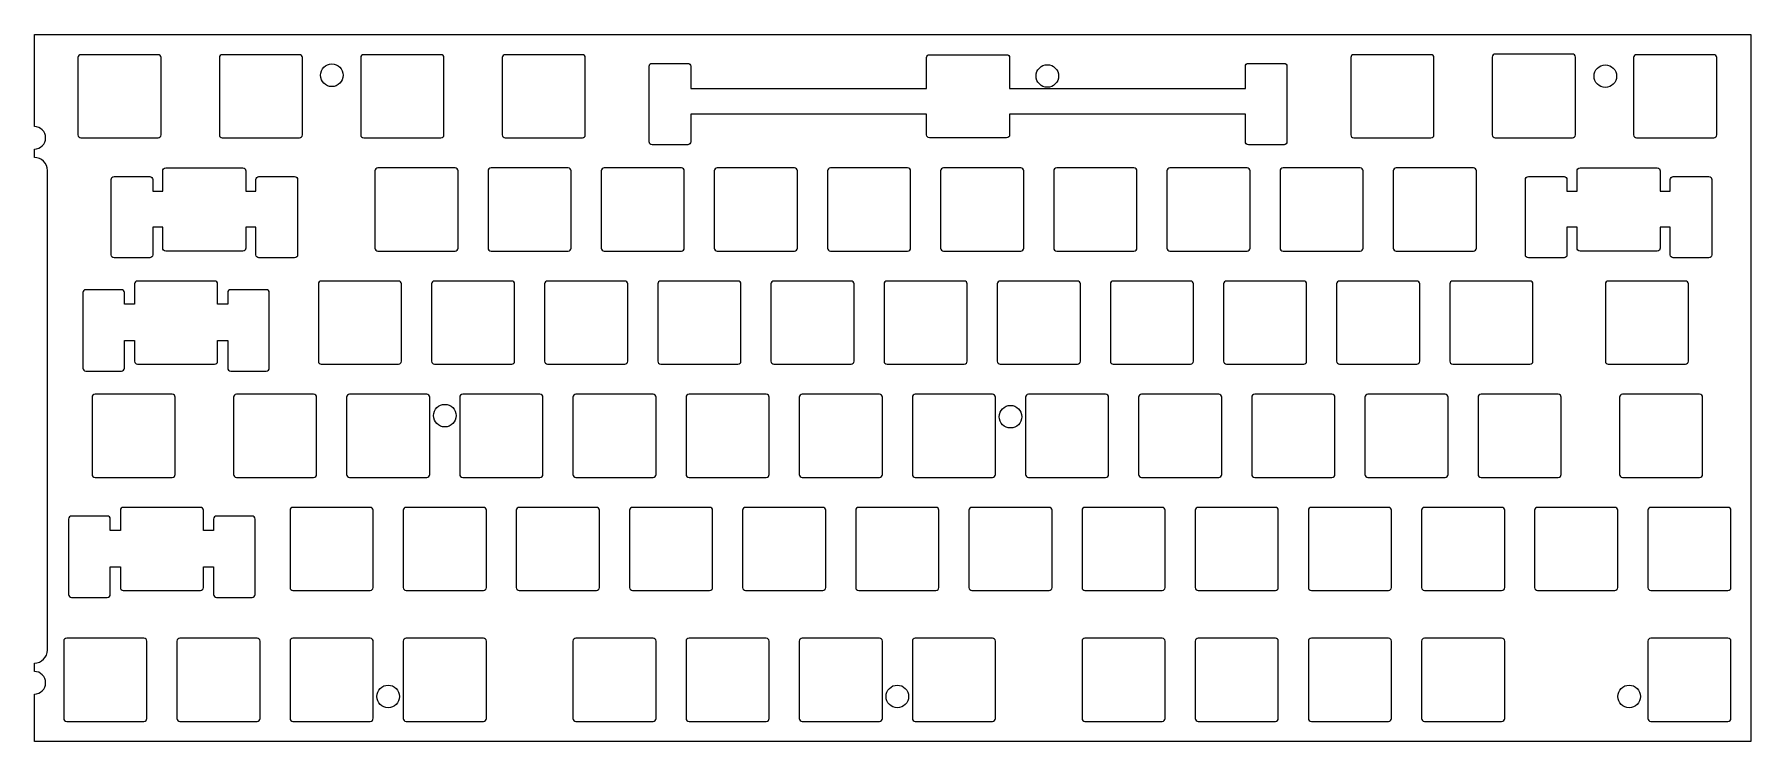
# Model space of a CAD drawing. Header units: millimetres. Extents: x -288 to 1, y 1 to 120.
import ezdxf

# ---------------------------------------------------------------- set-up
doc = ezdxf.new("R2010")
doc.units = ezdxf.units.MM
doc.layers.get('0').update_dxf_attribs({"linetype": 'CONTINUOUS'})

msp = doc.modelspace()

# ---------------------------------------------------------------- linework, layer by layer
for points in [[(-288.18, 100.64, 1), (-288.18, 104.44), (-288.18, 119.96), (0.8, 119.96), (0.8, 0.9), (-288.18, 0.9), (-288.18, 8.92, 1), (-288.18, 12.72), (-288.18, 14.12, 0.414214), (-285.98, 16.32), (-285.98, 97.04, 0.414216), (-288.18, 99.24)], [(-267.34, 102.54, 0.414214), (-266.84, 103.04), (-266.84, 116.04, 0.414214), (-267.34, 116.54), (-280.34, 116.54, 0.414214), (-280.84, 116.04), (-280.84, 103.04, 0.414214), (-280.34, 102.54)], [(-243.53, 102.54, 0.414214), (-243.03, 103.04), (-243.03, 116.04, 0.414214), (-243.53, 116.54), (-256.53, 116.54, 0.414214), (-257.03, 116.04), (-257.03, 103.04, 0.414214), (-256.53, 102.54)], [(-219.72, 102.54, 0.414214), (-219.22, 103.04), (-219.22, 116.04, 0.414214), (-219.72, 116.54), (-232.72, 116.54, 0.414214), (-233.22, 116.04), (-233.22, 103.04, 0.414214), (-232.72, 102.54)], [(-195.91, 102.54, 0.414214), (-195.41, 103.04), (-195.41, 116.04, 0.414214), (-195.91, 116.54), (-208.91, 116.54, 0.414214), (-209.41, 116.04), (-209.41, 103.04, 0.414214), (-208.91, 102.54)], [(-123.97, 116.04), (-123.97, 110.84), (-84.27, 110.84), (-84.27, 114.58, -0.414214), (-83.77, 115.08), (-77.77, 115.08, -0.414214), (-77.27, 114.58), (-77.27, 101.89, -0.414214), (-77.77, 101.39), (-83.77, 101.39, -0.414214), (-84.27, 101.89), (-84.27, 106.54), (-123.97, 106.54), (-123.97, 103.04, -0.414214), (-124.47, 102.54), (-137.47, 102.54, -0.414214), (-137.97, 103.04), (-137.97, 106.54), (-177.67, 106.54), (-177.67, 101.89, -0.414214), (-178.17, 101.39), (-184.17, 101.39, -0.414214), (-184.67, 101.89), (-184.67, 114.58, -0.414214), (-184.17, 115.08), (-178.17, 115.08, -0.414214), (-177.67, 114.58), (-177.67, 110.84), (-137.97, 110.84), (-137.97, 116.04, -0.414214), (-137.47, 116.54), (-124.47, 116.54, -0.414214)], [(-53.03, 102.54, 0.414214), (-52.53, 103.04), (-52.53, 116.04, 0.414214), (-53.03, 116.54), (-66.03, 116.54, 0.414214), (-66.53, 116.04), (-66.53, 103.04, 0.414214), (-66.03, 102.54)], [(-29.22, 102.54, 0.414214), (-28.72, 103.04), (-28.72, 116.14, 0.414273), (-29.22, 116.64), (-42.22, 116.64, 0.414214), (-42.72, 116.14), (-42.72, 103.04, 0.414214), (-42.22, 102.54)], [(-5.41, 102.54, 0.414214), (-4.91, 103.04), (-4.91, 116.04, 0.414214), (-5.41, 116.54), (-18.41, 116.54, 0.414214), (-18.91, 116.04), (-18.91, 103.04, 0.414214), (-18.41, 102.54)], [(-268.25, 93.59), (-266.56, 93.59), (-266.56, 96.99, -0.414214), (-266.06, 97.49), (-253.06, 97.49, -0.414214), (-252.56, 96.99), (-252.56, 93.59), (-250.86, 93.59), (-250.86, 95.53, -0.414214), (-250.36, 96.03), (-244.36, 96.03, -0.414214), (-243.86, 95.53), (-243.86, 82.84, -0.414214), (-244.36, 82.34), (-250.36, 82.34, -0.414214), (-250.86, 82.84), (-250.86, 87.49), (-252.56, 87.49), (-252.56, 83.99, -0.414214), (-253.06, 83.49), (-266.06, 83.49, -0.414214), (-266.56, 83.99), (-266.56, 87.49), (-268.25, 87.49), (-268.25, 82.84, -0.414214), (-268.75, 82.34), (-274.75, 82.34, -0.414214), (-275.25, 82.84), (-275.25, 95.53, -0.414214), (-274.75, 96.03), (-268.75, 96.03, -0.414214), (-268.25, 95.53)], [(-217.34, 83.49, 0.414214), (-216.84, 83.99), (-216.84, 96.99, 0.414214), (-217.34, 97.49), (-230.34, 97.49, 0.414214), (-230.84, 96.99), (-230.84, 83.99, 0.414214), (-230.34, 83.49)], [(-198.29, 83.49, 0.414214), (-197.79, 83.99), (-197.79, 96.99, 0.414214), (-198.29, 97.49), (-211.29, 97.49, 0.414214), (-211.79, 96.99), (-211.79, 83.99, 0.414214), (-211.29, 83.49)], [(-179.24, 83.49, 0.414214), (-178.74, 83.99), (-178.74, 96.99, 0.414214), (-179.24, 97.49), (-192.24, 97.49, 0.414214), (-192.74, 96.99), (-192.74, 83.99, 0.414214), (-192.24, 83.49)], [(-160.19, 83.49, 0.414214), (-159.69, 83.99), (-159.69, 96.99, 0.414214), (-160.19, 97.49), (-173.19, 97.49, 0.414214), (-173.69, 96.99), (-173.69, 83.99, 0.414214), (-173.19, 83.49)], [(-141.14, 83.49, 0.414214), (-140.64, 83.99), (-140.64, 96.99, 0.414214), (-141.14, 97.49), (-154.14, 97.49, 0.414214), (-154.64, 96.99), (-154.64, 83.99, 0.414214), (-154.14, 83.49)], [(-122.09, 83.49, 0.414214), (-121.59, 83.99), (-121.59, 96.99, 0.414214), (-122.09, 97.49), (-135.09, 97.49, 0.414214), (-135.59, 96.99), (-135.59, 83.99, 0.414214), (-135.09, 83.49)], [(-103.04, 83.49, 0.414214), (-102.54, 83.99), (-102.54, 96.99, 0.414214), (-103.04, 97.49), (-116.04, 97.49, 0.414214), (-116.54, 96.99), (-116.54, 83.99, 0.414214), (-116.04, 83.49)], [(-83.99, 83.49, 0.414214), (-83.49, 83.99), (-83.49, 96.99, 0.414214), (-83.99, 97.49), (-96.99, 97.49, 0.414214), (-97.49, 96.99), (-97.49, 83.99, 0.414214), (-96.99, 83.49)], [(-64.94, 83.49, 0.414214), (-64.44, 83.99), (-64.44, 96.99, 0.414214), (-64.94, 97.49), (-77.94, 97.49, 0.414214), (-78.44, 96.99), (-78.44, 83.99, 0.414214), (-77.94, 83.49)], [(-45.89, 83.49, 0.414214), (-45.39, 83.99), (-45.39, 96.99, 0.414214), (-45.89, 97.49), (-58.89, 97.49, 0.414214), (-59.39, 96.99), (-59.39, 83.99, 0.414214), (-58.89, 83.49)], [(-14.43, 93.59), (-12.73, 93.59), (-12.73, 95.53, -0.414214), (-12.23, 96.03), (-6.23, 96.03, -0.414214), (-5.73, 95.53), (-5.73, 82.84, -0.414214), (-6.23, 82.34), (-12.23, 82.34, -0.414214), (-12.73, 82.84), (-12.73, 87.49), (-14.43, 87.49), (-14.43, 83.99, -0.414214), (-14.93, 83.49), (-27.93, 83.49, -0.414214), (-28.43, 83.99), (-28.43, 87.49), (-30.13, 87.49), (-30.13, 82.84, -0.414214), (-30.63, 82.34), (-36.63, 82.34, -0.414214), (-37.13, 82.84), (-37.13, 95.53, -0.414214), (-36.63, 96.03), (-30.63, 96.03, -0.414214), (-30.13, 95.53), (-30.13, 93.59), (-28.43, 93.59), (-28.43, 96.99, -0.414214), (-27.93, 97.49), (-14.93, 97.49, -0.414214), (-14.43, 96.99)], [(-257.82, 64.44, 0.414214), (-257.32, 64.94), (-257.32, 68.44), (-255.62, 68.44), (-255.62, 63.79, 0.414214), (-255.12, 63.29), (-249.12, 63.29, 0.414214), (-248.62, 63.79), (-248.62, 76.48, 0.414214), (-249.12, 76.98), (-255.12, 76.98, 0.414214), (-255.62, 76.48), (-255.62, 74.54), (-257.32, 74.54), (-257.32, 77.94, 0.414214), (-257.82, 78.44), (-270.82, 78.44, 0.414214), (-271.32, 77.94), (-271.32, 74.54), (-273.02, 74.54), (-273.02, 76.48, 0.414214), (-273.52, 76.98), (-279.52, 76.98, 0.414214), (-280.02, 76.48), (-280.02, 63.79, 0.414214), (-279.52, 63.29), (-273.52, 63.29, 0.414214), (-273.02, 63.79), (-273.02, 68.44), (-271.32, 68.44), (-271.32, 64.94, 0.414214), (-270.82, 64.44)], [(-226.86, 64.44, 0.414214), (-226.36, 64.94), (-226.36, 77.94, 0.414214), (-226.86, 78.44), (-239.86, 78.44, 0.414214), (-240.36, 77.94), (-240.36, 64.94, 0.414214), (-239.86, 64.44)], [(-207.81, 64.44, 0.414214), (-207.31, 64.94), (-207.31, 77.94, 0.414214), (-207.81, 78.44), (-220.81, 78.44, 0.414214), (-221.31, 77.94), (-221.31, 64.94, 0.414214), (-220.81, 64.44)], [(-188.76, 64.44, 0.414214), (-188.26, 64.94), (-188.26, 77.94, 0.414214), (-188.76, 78.44), (-201.76, 78.44, 0.414214), (-202.26, 77.94), (-202.26, 64.94, 0.414214), (-201.76, 64.44)], [(-169.71, 64.44, 0.414214), (-169.21, 64.94), (-169.21, 77.94, 0.414214), (-169.71, 78.44), (-182.71, 78.44, 0.414214), (-183.21, 77.94), (-183.21, 64.94, 0.414214), (-182.71, 64.44)], [(-150.66, 64.44, 0.414214), (-150.16, 64.94), (-150.16, 77.94, 0.414214), (-150.66, 78.44), (-163.66, 78.44, 0.414214), (-164.16, 77.94), (-164.16, 64.94, 0.414214), (-163.66, 64.44)], [(-131.61, 64.44, 0.414214), (-131.11, 64.94), (-131.11, 77.94, 0.414214), (-131.61, 78.44), (-144.61, 78.44, 0.414214), (-145.11, 77.94), (-145.11, 64.94, 0.414214), (-144.61, 64.44)], [(-112.56, 64.44, 0.414214), (-112.06, 64.94), (-112.06, 77.94, 0.414214), (-112.56, 78.44), (-125.56, 78.44, 0.414214), (-126.06, 77.94), (-126.06, 64.94, 0.414214), (-125.56, 64.44)], [(-93.51, 64.44, 0.414214), (-93.01, 64.94), (-93.01, 77.94, 0.414214), (-93.51, 78.44), (-106.51, 78.44, 0.414214), (-107.01, 77.94), (-107.01, 64.94, 0.414214), (-106.51, 64.44)], [(-74.46, 64.44, 0.414214), (-73.96, 64.94), (-73.96, 77.94, 0.414214), (-74.46, 78.44), (-87.46, 78.44, 0.414214), (-87.96, 77.94), (-87.96, 64.94, 0.414214), (-87.46, 64.44)], [(-55.41, 64.44, 0.414214), (-54.91, 64.94), (-54.91, 77.94, 0.414214), (-55.41, 78.44), (-68.41, 78.44, 0.414214), (-68.91, 77.94), (-68.91, 64.94, 0.414214), (-68.41, 64.44)], [(-36.36, 64.44, 0.414214), (-35.86, 64.94), (-35.86, 77.94, 0.414214), (-36.36, 78.44), (-49.36, 78.44, 0.414214), (-49.86, 77.94), (-49.86, 64.94, 0.414214), (-49.36, 64.44)], [(-10.17, 64.44, 0.414214), (-9.67, 64.94), (-9.67, 77.94, 0.414214), (-10.17, 78.44), (-23.17, 78.44, 0.414214), (-23.67, 77.94), (-23.67, 64.94, 0.414214), (-23.17, 64.44)], [(-264.96, 45.39, 0.414214), (-264.46, 45.89), (-264.46, 58.89, 0.414214), (-264.96, 59.39), (-277.96, 59.39, 0.414214), (-278.46, 58.89), (-278.46, 45.89, 0.414214), (-277.96, 45.39)], [(-241.15, 45.39, 0.414214), (-240.65, 45.89), (-240.65, 58.89, 0.414214), (-241.15, 59.39), (-254.15, 59.39, 0.414214), (-254.65, 58.89), (-254.65, 45.89, 0.414214), (-254.15, 45.39)], [(-222.1, 45.39, 0.414214), (-221.6, 45.89), (-221.6, 58.89, 0.414214), (-222.1, 59.39), (-235.1, 59.39, 0.414214), (-235.6, 58.89), (-235.6, 45.89, 0.414214), (-235.1, 45.39)], [(-203.05, 45.39, 0.414214), (-202.55, 45.89), (-202.55, 58.89, 0.414214), (-203.05, 59.39), (-216.05, 59.39, 0.414214), (-216.55, 58.89), (-216.55, 45.89, 0.414214), (-216.05, 45.39)], [(-184, 45.39, 0.414214), (-183.5, 45.89), (-183.5, 58.89, 0.414214), (-184, 59.39), (-197, 59.39, 0.414214), (-197.5, 58.89), (-197.5, 45.89, 0.414214), (-197, 45.39)], [(-164.95, 45.39, 0.414214), (-164.45, 45.89), (-164.45, 58.89, 0.414214), (-164.95, 59.39), (-177.95, 59.39, 0.414214), (-178.45, 58.89), (-178.45, 45.89, 0.414214), (-177.95, 45.39)], [(-145.9, 45.39, 0.414214), (-145.4, 45.89), (-145.4, 58.89, 0.414214), (-145.9, 59.39), (-158.9, 59.39, 0.414214), (-159.4, 58.89), (-159.4, 45.89, 0.414214), (-158.9, 45.39)], [(-126.85, 45.39, 0.414214), (-126.35, 45.89), (-126.35, 58.89, 0.414214), (-126.85, 59.39), (-139.85, 59.39, 0.414214), (-140.35, 58.89), (-140.35, 45.89, 0.414214), (-139.85, 45.39)], [(-107.8, 45.39, 0.414214), (-107.3, 45.89), (-107.3, 58.89, 0.414214), (-107.8, 59.39), (-120.8, 59.39, 0.414214), (-121.3, 58.89), (-121.3, 45.89, 0.414214), (-120.8, 45.39)], [(-88.75, 45.39, 0.414214), (-88.25, 45.89), (-88.25, 58.89, 0.414214), (-88.75, 59.39), (-101.75, 59.39, 0.414214), (-102.25, 58.89), (-102.25, 45.89, 0.414214), (-101.75, 45.39)], [(-69.7, 45.39, 0.414214), (-69.2, 45.89), (-69.2, 58.89, 0.414214), (-69.7, 59.39), (-82.7, 59.39, 0.414214), (-83.2, 58.89), (-83.2, 45.89, 0.414214), (-82.7, 45.39)], [(-50.65, 45.39, 0.414214), (-50.15, 45.89), (-50.15, 58.89, 0.414214), (-50.65, 59.39), (-63.65, 59.39, 0.414214), (-64.15, 58.89), (-64.15, 45.89, 0.414214), (-63.65, 45.39)], [(-31.6, 45.39, 0.414214), (-31.1, 45.89), (-31.1, 58.89, 0.414214), (-31.6, 59.39), (-44.6, 59.39, 0.414214), (-45.1, 58.89), (-45.1, 45.89, 0.414214), (-44.6, 45.39)], [(-7.79, 45.39, 0.414214), (-7.29, 45.89), (-7.29, 58.89, 0.414214), (-7.79, 59.39), (-20.79, 59.39, 0.414214), (-21.29, 58.89), (-21.29, 45.89, 0.414214), (-20.79, 45.39)], [(-260.2, 26.34, 0.414214), (-259.7, 26.84), (-259.7, 30.34), (-258, 30.34), (-258, 25.69, 0.414214), (-257.5, 25.19), (-251.5, 25.19, 0.414214), (-251, 25.69), (-251, 38.38, 0.414214), (-251.5, 38.88), (-257.5, 38.88, 0.414214), (-258, 38.38), (-258, 36.44), (-259.7, 36.44), (-259.7, 39.84, 0.414214), (-260.2, 40.34), (-273.2, 40.34, 0.414214), (-273.7, 39.84), (-273.7, 36.44), (-275.4, 36.44), (-275.4, 38.38, 0.414214), (-275.9, 38.88), (-281.9, 38.88, 0.414214), (-282.4, 38.38), (-282.4, 25.69, 0.414214), (-281.9, 25.19), (-275.9, 25.19, 0.414214), (-275.4, 25.69), (-275.4, 30.34), (-273.7, 30.34), (-273.7, 26.84, 0.414214), (-273.2, 26.34)], [(-231.62, 26.34, 0.414214), (-231.13, 26.84), (-231.13, 39.84, 0.414214), (-231.62, 40.34), (-244.63, 40.34, 0.414214), (-245.13, 39.84), (-245.13, 26.84, 0.414214), (-244.63, 26.34)], [(-212.57, 26.34, 0.414214), (-212.07, 26.84), (-212.07, 39.84, 0.414214), (-212.57, 40.34), (-225.58, 40.34, 0.414214), (-226.08, 39.84), (-226.08, 26.84, 0.414214), (-225.58, 26.34)], [(-193.53, 26.34, 0.414214), (-193.03, 26.84), (-193.03, 39.84, 0.414214), (-193.53, 40.34), (-206.53, 40.34, 0.414214), (-207.03, 39.84), (-207.03, 26.84, 0.414214), (-206.53, 26.34)], [(-174.48, 26.34, 0.414214), (-173.98, 26.84), (-173.98, 39.84, 0.414214), (-174.48, 40.34), (-187.47, 40.34, 0.414214), (-187.97, 39.84), (-187.97, 26.84, 0.414214), (-187.47, 26.34)], [(-155.43, 26.34, 0.414214), (-154.93, 26.84), (-154.93, 39.84, 0.414214), (-155.43, 40.34), (-168.43, 40.34, 0.414214), (-168.93, 39.84), (-168.93, 26.84, 0.414214), (-168.43, 26.34)], [(-136.38, 26.34, 0.414214), (-135.88, 26.84), (-135.88, 39.84, 0.414214), (-136.38, 40.34), (-149.38, 40.34, 0.414214), (-149.88, 39.84), (-149.88, 26.84, 0.414214), (-149.38, 26.34)], [(-117.33, 26.34, 0.414214), (-116.83, 26.84), (-116.83, 39.84, 0.414214), (-117.33, 40.34), (-130.32, 40.34, 0.414214), (-130.82, 39.84), (-130.82, 26.84, 0.414214), (-130.32, 26.34)], [(-98.28, 26.34, 0.414214), (-97.78, 26.84), (-97.78, 39.84, 0.414214), (-98.28, 40.34), (-111.28, 40.34, 0.414214), (-111.78, 39.84), (-111.78, 26.84, 0.414214), (-111.28, 26.34)], [(-79.22, 26.34, 0.414214), (-78.73, 26.84), (-78.73, 39.84, 0.414214), (-79.22, 40.34), (-92.22, 40.34, 0.414214), (-92.73, 39.84), (-92.73, 26.84, 0.414214), (-92.22, 26.34)], [(-60.17, 26.34, 0.414214), (-59.68, 26.84), (-59.68, 39.84, 0.414214), (-60.17, 40.34), (-73.17, 40.34, 0.414214), (-73.67, 39.84), (-73.67, 26.84, 0.414214), (-73.17, 26.34)], [(-41.13, 26.34, 0.414214), (-40.62, 26.84), (-40.62, 39.84, 0.414214), (-41.13, 40.34), (-54.13, 40.34, 0.414214), (-54.62, 39.84), (-54.62, 26.84, 0.414214), (-54.13, 26.34)], [(-22.07, 26.34, 0.414214), (-21.58, 26.84), (-21.58, 39.84, 0.414214), (-22.07, 40.34), (-35.08, 40.34, 0.414214), (-35.58, 39.84), (-35.58, 26.84, 0.414214), (-35.08, 26.34)], [(-3.02, 26.34, 0.414214), (-2.53, 26.84), (-2.53, 39.84, 0.414214), (-3.02, 40.34), (-16.02, 40.34, 0.414214), (-16.52, 39.84), (-16.52, 26.84, 0.414214), (-16.02, 26.34)], [(-269.73, 4.32, 0.414214), (-269.23, 4.82), (-269.23, 17.83, 0.414214), (-269.73, 18.32), (-282.73, 18.32, 0.414214), (-283.23, 17.83), (-283.23, 4.82, 0.414214), (-282.73, 4.32)], [(-250.68, 4.32, 0.414214), (-250.18, 4.82), (-250.18, 17.83, 0.414214), (-250.68, 18.32), (-263.68, 18.32, 0.414214), (-264.18, 17.83), (-264.18, 4.82, 0.414214), (-263.68, 4.32)], [(-231.62, 4.32, 0.419235), (-231.13, 4.83), (-231.15, 17.67, 0.509725), (-231.62, 18.32), (-244.63, 18.32, 0.414214), (-245.13, 17.83), (-245.13, 4.82, 0.414214), (-244.63, 4.32)], [(-212.57, 4.32, 0.414214), (-212.07, 4.82), (-212.07, 17.83, 0.414214), (-212.57, 18.32), (-225.58, 18.32, 0.414214), (-226.08, 17.83), (-226.08, 4.82, 0.414214), (-225.58, 4.32)], [(-184, 4.32, 0.414214), (-183.5, 4.82), (-183.5, 17.83, 0.414214), (-184, 18.32), (-197, 18.32, 0.414214), (-197.5, 17.83), (-197.5, 4.82, 0.414214), (-197, 4.32)], [(-164.95, 4.32, 0.414214), (-164.45, 4.82), (-164.45, 17.83, 0.414214), (-164.95, 18.32), (-177.95, 18.32, 0.414214), (-178.45, 17.83), (-178.45, 4.82, 0.414214), (-177.95, 4.32)], [(-145.9, 4.32, 0.414214), (-145.4, 4.82), (-145.4, 17.83, 0.414214), (-145.9, 18.32), (-158.9, 18.32, 0.414214), (-159.4, 17.83), (-159.4, 4.82, 0.414214), (-158.9, 4.32)], [(-126.85, 4.32, 0.414214), (-126.35, 4.82), (-126.35, 17.83, 0.414214), (-126.85, 18.32), (-139.85, 18.32, 0.414214), (-140.35, 17.83), (-140.35, 4.82, 0.414214), (-139.85, 4.32)], [(-98.28, 4.32, 0.414214), (-97.78, 4.82), (-97.78, 17.83, 0.414214), (-98.28, 18.32), (-111.28, 18.32, 0.414214), (-111.78, 17.83), (-111.78, 4.82, 0.414214), (-111.28, 4.32)], [(-79.22, 4.32, 0.414214), (-78.73, 4.82), (-78.73, 17.83, 0.414214), (-79.22, 18.32), (-92.22, 18.32, 0.414214), (-92.73, 17.83), (-92.73, 4.82, 0.414214), (-92.22, 4.32)], [(-60.17, 4.32, 0.414214), (-59.68, 4.82), (-59.68, 17.83, 0.414214), (-60.17, 18.32), (-73.17, 18.32, 0.414214), (-73.67, 17.83), (-73.67, 4.82, 0.414214), (-73.17, 4.32)], [(-41.13, 4.32, 0.414214), (-40.62, 4.82), (-40.62, 17.83, 0.414214), (-41.13, 18.32), (-54.13, 18.32, 0.414214), (-54.62, 17.83), (-54.62, 4.82, 0.414214), (-54.13, 4.32)], [(-3.02, 4.32, 0.414214), (-2.53, 4.82), (-2.53, 17.83, 0.414214), (-3.02, 18.32), (-16.02, 18.32, 0.414214), (-16.52, 17.83), (-16.52, 4.82, 0.414214), (-16.02, 4.32)]]:
    msp.add_lwpolyline(points, format="xyb", close=True)
for centre in [(-238.08, 113.07), (-117.62, 112.95), (-23.67, 112.92), (-219.07, 55.78), (-123.83, 55.6), (-228.6, 8.52), (-142.88, 8.52), (-19.65, 8.52)]:
    msp.add_circle(centre, 1.9)

doc.saveas('drawing.dxf')
